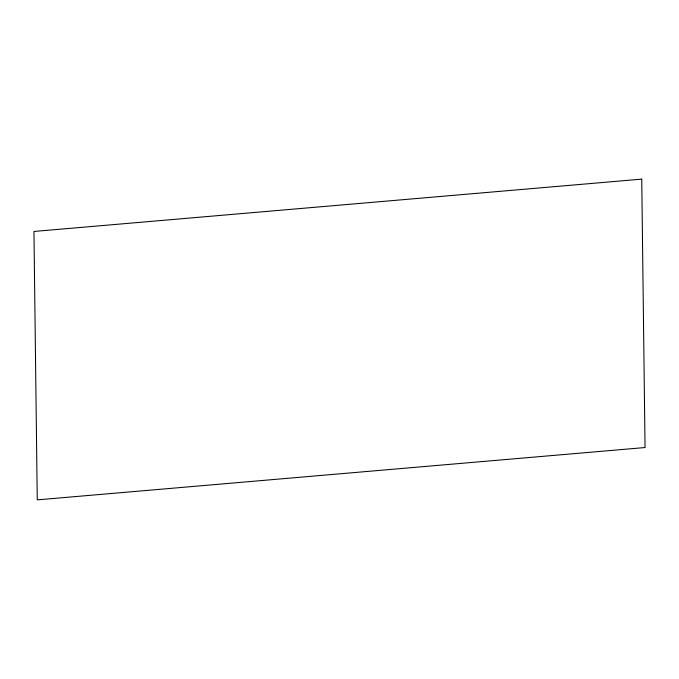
<?xml version="1.0" encoding="UTF-8"?>
<svg xmlns="http://www.w3.org/2000/svg" width="679" height="679" viewBox="0 0 679 679"><rect width="100%" height="100%" fill="white"/><g stroke="black" fill="none" stroke-linecap="round" stroke-linejoin="round"><path stroke-width="1.02" d="M641.74 179.129L33.95 231.463L37.26 499.871L645.05 447.537L641.74 179.129"/></g></svg>
